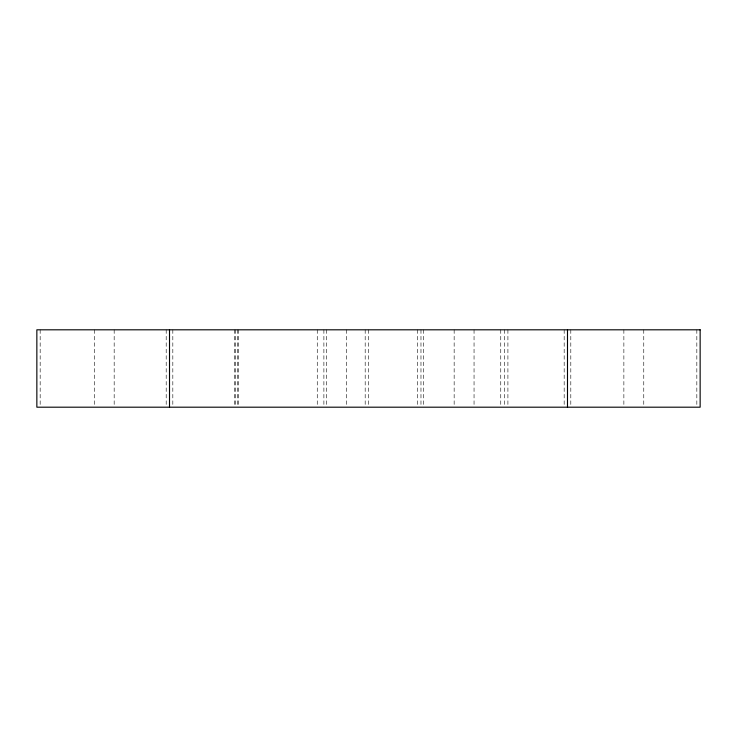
<?xml version="1.0" encoding="UTF-8"?>
<svg xmlns="http://www.w3.org/2000/svg" width="737" height="737" viewBox="0 0 737 737"><rect width="100%" height="100%" fill="white"/><g stroke="black" fill="none" stroke-linecap="round" stroke-linejoin="round"><path stroke-width="0.55" stroke-dasharray="3.69 2.76" d="M696.833 329.808L696.833 406.05M643.769 329.808L643.769 406.05M623.871 329.808L623.871 406.05M570.807 329.808L570.807 406.05M564.173 329.808L564.173 406.05M507.913 329.808L507.913 406.05M504.596 329.808L504.596 406.05M500.755 329.808L500.755 406.05M474.048 329.808L474.048 406.05M454.149 329.808L454.149 406.05M423.591 329.808L423.591 406.05M420.974 329.808L420.974 406.05M417.658 329.808L417.658 406.05M368.5 329.808L368.5 406.05M365.183 329.808L365.183 406.05M346.335 329.808L346.335 406.05M326.436 329.808L326.436 406.05M323.893 329.808L323.893 406.05M317.26 329.808L317.26 406.05M238.714 329.808L238.714 406.05M237.609 329.808L237.609 406.05M235.398 329.808L235.398 406.05M234.292 329.808L234.292 406.05M172.827 329.808L172.827 406.05M166.194 329.808L166.194 406.05M114.171 329.808L114.171 406.05M94.272 329.808L94.272 406.05M40.166 329.808L40.166 406.05"/><path stroke-width="1.11" d="M567.49 329.808L567.49 407.192M169.51 329.808L169.51 407.192M700.15 329.808L36.85 329.808L36.85 407.192L700.15 407.192L700.15 329.808"/></g></svg>
